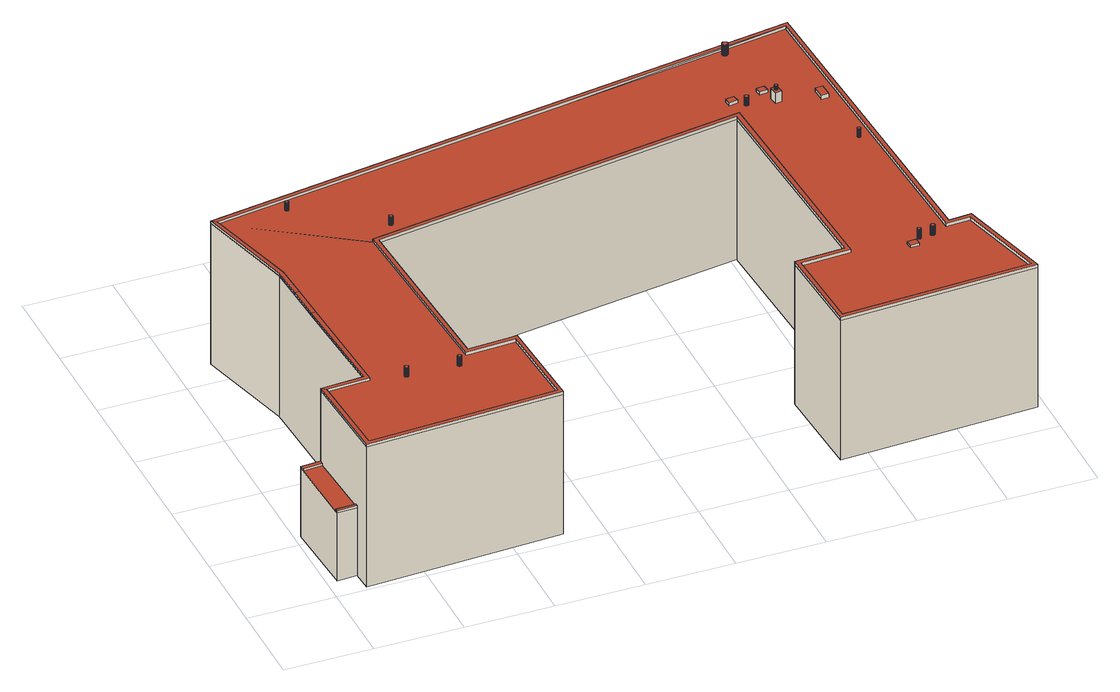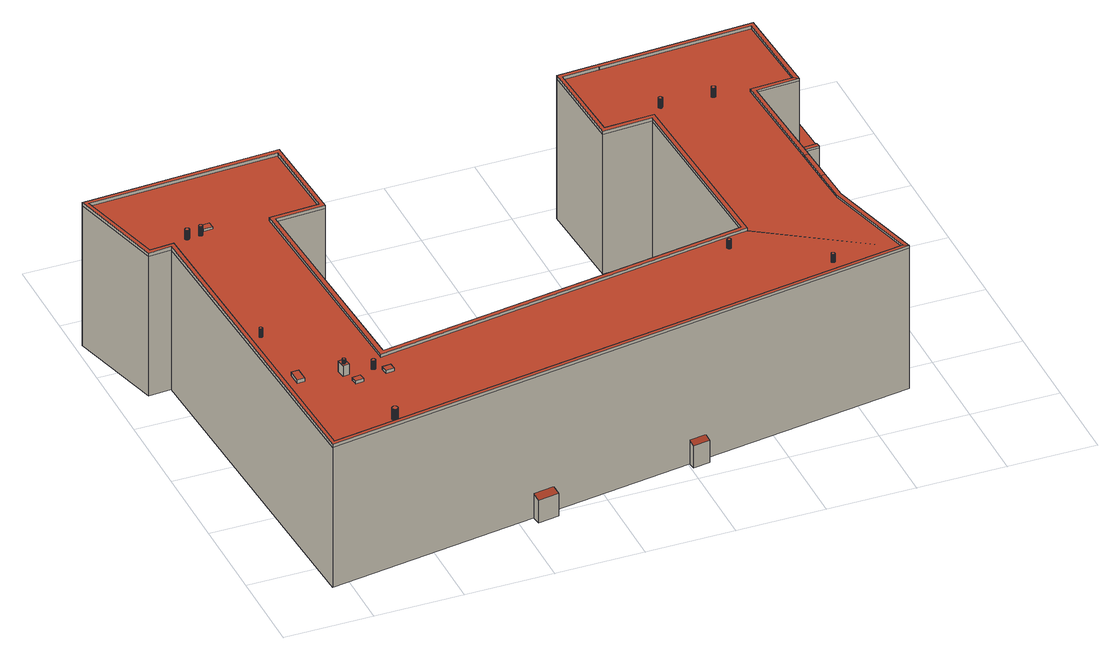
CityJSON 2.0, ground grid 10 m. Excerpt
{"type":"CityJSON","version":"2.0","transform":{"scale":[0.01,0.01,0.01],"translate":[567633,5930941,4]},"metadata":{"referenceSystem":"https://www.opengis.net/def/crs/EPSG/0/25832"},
"CityObjects":{
"building1":{"type":"Building","attributes":{"Grundfläche 2D":"1848.498419","Grundhöhe NN":"4.554"},"children":["building1-1","building1-2","building1-3","building1-4","building1-5","building1-6","building1-7","building1-8","building1-9","building1-10","building1-11","building1-12","building1-13","building1-14","building1-15","building1-16","building1-17","building1-18","building1-19","building1-20"],"geometry":[{"type":"MultiSurface","lod":"3","boundaries":[[[0,1,2,3,4,5,6,7,8,9,10,11,12,13,14,15,16,17,18,19,20,21,22,23,24,25,26,27,28,29,30,31,32]],[[33,34,35]],[[36,37,38,39,40,41,42,43,44,45,46,47,48,49,50,51,52,53,54,55,56,57,58,34,33,35,59,60,61,62,63,64,65,66,67,68]],[[69,70,71,72,73,74,75,76]],[[77,78,79,80]],[[81,82,83,84]],[[14,13,38,37]],[[37,36,14]],[[36,68,14]],[[15,14,68,67]],[[16,15,67,66]],[[17,16,66,65]],[[18,17,65,64]],[[19,18,64,63]],[[20,19,63,62]],[[21,20,62,61]],[[59,35,22,21,61,60]],[[22,35,34,58,57,56,24,23]],[[54,25,24,56,55]],[[52,26,25,54,53]],[[26,52,51,27]],[[51,50,28,27]],[[50,49,29,28]],[[47,46,45,30,29,49,48]],[[44,85,32,31]],[[85,86,0,32]],[[86,87,1,0]],[[87,88,2,1]],[[88,89,3,2]],[[89,90,4,3]],[[90,91,5,4]],[[91,92,6,5]],[[92,93,7,6]],[[8,7,93,94]],[[94,95,9,8]],[[95,96,10,9]],[[96,97,11,10]],[[97,39,12,11]],[[86,85,98,99]],[[87,86,99,100]],[[88,87,100,101]],[[89,88,101,102]],[[90,89,102,103]],[[91,90,103,104]],[[92,91,104,105]],[[93,92,105,106]],[[94,93,106,107]],[[95,94,107,108]],[[96,95,108,109]],[[97,96,109,110]],[[84,83,111,112,80,79,113,114,39,97,110,115]],[[40,39,114,116]],[[117,118,43,42,41,40,116,119]],[[44,43,118,120,69,121]],[[76,75,74,122,98,85,44,121,69]],[[123,73,72,71,70,124,125]],[[74,73,123,122]],[[70,69,120,124]],[[77,80,112,126]],[[78,77,126,127]],[[79,78,127,113]],[[81,84,115,128]],[[82,81,128,129]],[[83,82,129,111]],[[117,119,116,114,113,127,126,112,111,129,128,115,110,109,108,107,106,105,104,103,102,101,100,99,98,122,123,125,124,120,118]]],"semantics":{"surfaces":[{"type":"RoofSurface"},{"type":"WallSurface"},{"type":"GroundSurface"}],"values":[0,0,0,0,0,0,1,1,1,1,1,1,1,1,1,1,1,1,1,1,1,1,1,1,1,1,1,1,1,1,1,1,1,1,1,1,1,1,1,1,1,1,1,1,1,1,1,1,1,1,1,1,1,1,1,1,1,1,1,1,1,1,1,1,2]}}]},
"building1-1":{"type":"BuildingInstallation","parents":["building1"],"geometry":[{"type":"MultiSurface","lod":"3","boundaries":[[[130,131,132,133,134,135,136,137,138,139,140,141,142,143,144,145,146,147,148,149,150,151,152,153,154,155,156,157,158,159,160,161,162,163,164,165,166,167,168,169]],[[135,134,170,171]],[[131,130,172,173]],[[132,131,173,174]],[[133,132,174,175]],[[134,133,175,170]],[[136,135,171,176]],[[137,136,176,177]],[[138,137,177,178]],[[139,138,178,179]],[[140,139,179,180]],[[141,140,180,181]],[[142,141,181,182]],[[143,142,182,183]],[[144,143,183,184]],[[145,144,184,185]],[[146,145,185,186]],[[147,146,186,187]],[[148,147,187,188]],[[149,148,188,189]],[[150,149,189,190]],[[151,150,190,191]],[[152,151,191,192]],[[153,152,192,193]],[[154,153,193,194]],[[155,154,194,195]],[[156,155,195,196]],[[157,156,196,197]],[[158,157,197,198]],[[159,158,198,199]],[[160,159,199,200]],[[161,160,200,201]],[[162,161,201,202]],[[163,162,202,203]],[[164,163,203,204]],[[165,164,204,205]],[[166,165,205,206]],[[167,166,206,207]],[[168,167,207,208]],[[169,168,208,209]],[[130,169,209,172]]],"semantics":{"surfaces":[{"type":"RoofSurface"},{"type":"WallSurface"}],"values":[0,1,1,1,1,1,1,1,1,1,1,1,1,1,1,1,1,1,1,1,1,1,1,1,1,1,1,1,1,1,1,1,1,1,1,1,1,1,1,1,1]}}]},
"building1-2":{"type":"BuildingInstallation","parents":["building1"],"geometry":[{"type":"MultiSurface","lod":"3","boundaries":[[[210,211,212,213]],[[213,212,214,215]],[[210,213,215,216]],[[211,210,216,217]],[[212,211,217,214]]],"semantics":{"surfaces":[{"type":"RoofSurface"},{"type":"WallSurface"}],"values":[0,1,1,1,1]}}]},
"building1-3":{"type":"BuildingInstallation","parents":["building1"],"geometry":[{"type":"MultiSurface","lod":"3","boundaries":[[[218,219,220,221,222,223,224,225,226,227,228,229,230,231,232,233,234,235,236,237,238,239,240,241,242,243,244,245,246,247,248,249,250,251,252,253,254,255,256,257]],[[222,221,258,259]],[[218,257,260,261]],[[219,218,261,262]],[[220,219,262,263]],[[221,220,263,258]],[[223,222,259,264]],[[224,223,264,265]],[[225,224,265,266]],[[226,225,266,267]],[[227,226,267,268]],[[228,227,268,269]],[[229,228,269,270]],[[230,229,270,271]],[[231,230,271,272]],[[232,231,272,273]],[[233,232,273,274]],[[234,233,274,275]],[[235,234,275,276]],[[236,235,276,277]],[[237,236,277,278]],[[238,237,278,279]],[[239,238,279,280]],[[240,239,280,281]],[[241,240,281,282]],[[242,241,282,283]],[[243,242,283,284]],[[244,243,284,285]],[[245,244,285,286]],[[246,245,286,287]],[[247,246,287,288]],[[248,247,288,289]],[[249,248,289,290]],[[250,249,290,291]],[[251,250,291,292]],[[252,251,292,293]],[[253,252,293,294]],[[254,253,294,295]],[[255,254,295,296]],[[256,255,296,297]],[[257,256,297,260]]],"semantics":{"surfaces":[{"type":"RoofSurface"},{"type":"WallSurface"}],"values":[0,1,1,1,1,1,1,1,1,1,1,1,1,1,1,1,1,1,1,1,1,1,1,1,1,1,1,1,1,1,1,1,1,1,1,1,1,1,1,1,1]}}]},
"building1-4":{"type":"BuildingInstallation","parents":["building1"],"geometry":[{"type":"MultiSurface","lod":"3","boundaries":[[[298,299,300,301,302,303,304,305,306,307,308,309,310,311,312,313,314,315,316,317,318,319,320,321,322,323,324,325,326,327,328,329,330,331,332,333,334,335,336,337]],[[338,339,303,302]],[[339,340,304,303]],[[340,341,305,304]],[[342,343,300,299]],[[343,344,301,300]],[[302,301,344,338]],[[341,345,306,305]],[[345,346,307,306]],[[346,347,308,307]],[[347,348,309,308]],[[348,349,310,309]],[[349,350,311,310]],[[350,351,312,311]],[[351,352,313,312]],[[314,313,352,353]],[[353,354,315,314]],[[354,355,316,315]],[[355,356,317,316]],[[356,357,318,317]],[[357,358,319,318]],[[358,359,320,319]],[[359,360,321,320]],[[360,361,322,321]],[[361,362,323,322]],[[362,363,324,323]],[[363,364,325,324]],[[364,365,326,325]],[[365,366,327,326]],[[366,367,328,327]],[[367,368,329,328]],[[368,369,330,329]],[[369,370,331,330]],[[370,371,332,331]],[[371,372,333,332]],[[372,373,334,333]],[[373,374,335,334]],[[374,375,336,335]],[[375,376,337,336]],[[376,377,298,337]],[[377,342,299,298]]],"semantics":{"surfaces":[{"type":"RoofSurface"},{"type":"WallSurface"}],"values":[0,1,1,1,1,1,1,1,1,1,1,1,1,1,1,1,1,1,1,1,1,1,1,1,1,1,1,1,1,1,1,1,1,1,1,1,1,1,1,1,1]}}]},
"building1-5":{"type":"BuildingInstallation","parents":["building1"],"geometry":[{"type":"MultiSurface","lod":"3","boundaries":[[[378,379,380,381,382,383,384,385,386,387,388,389,390,391,392,393,394,395,396,397,398,399,400,401,402,403,404,405,406,407,408,409,410,411,412,413,414,415,416,417]],[[387,386,418,419]],[[388,387,419,420]],[[389,388,420,421]],[[390,389,421,422]],[[391,390,422,423]],[[392,391,423,424]],[[393,392,424,425]],[[384,383,426,427]],[[385,384,427,428]],[[386,385,428,418]],[[394,393,425,429]],[[395,394,429,430]],[[396,395,430,431]],[[397,396,431,432]],[[398,397,432,433]],[[399,398,433,434]],[[400,399,434,435]],[[401,400,435,436]],[[402,401,436,437]],[[403,402,437,438]],[[409,408,439,440]],[[410,409,440,441]],[[411,410,441,442]],[[412,411,442,443]],[[413,412,443,444]],[[404,403,438,445]],[[405,404,445,446]],[[406,405,446,447]],[[407,406,447,448]],[[408,407,448,439]],[[414,413,444,449]],[[415,414,449,450]],[[416,415,450,451]],[[417,416,451,452]],[[378,417,452,453]],[[379,378,453,454]],[[380,379,454,455]],[[381,380,455,456]],[[382,381,456,457]],[[383,382,457,426]]],"semantics":{"surfaces":[{"type":"RoofSurface"},{"type":"WallSurface"}],"values":[0,1,1,1,1,1,1,1,1,1,1,1,1,1,1,1,1,1,1,1,1,1,1,1,1,1,1,1,1,1,1,1,1,1,1,1,1,1,1,1,1]}}]},
"building1-6":{"type":"BuildingInstallation","parents":["building1"],"geometry":[{"type":"MultiSurface","lod":"3","boundaries":[[[458,459,460,461]],[[461,460,462,463]],[[458,461,463,464]],[[459,458,464,465]],[[460,459,465,462]]],"semantics":{"surfaces":[{"type":"RoofSurface"},{"type":"WallSurface"}],"values":[0,1,1,1,1]}}]},
"building1-7":{"type":"BuildingInstallation","parents":["building1"],"geometry":[{"type":"MultiSurface","lod":"3","boundaries":[[[466,467,468,469],[470,471,472,473,474,475,476,477,478,479,480,481,482,483,484,485,486,487,488,489,490,491,492,493,494,495,496,497,498,499,500,501,502,503,504,505,506,507,508,509,510,511,512,513,514]],[[469,468,515,516]],[[466,469,516,517]],[[467,466,517,518]],[[468,467,518,515]]],"semantics":{"surfaces":[{"type":"RoofSurface"},{"type":"WallSurface"}],"values":[0,1,1,1,1]}}]},
"building1-8":{"type":"BuildingInstallation","parents":["building1"],"geometry":[{"type":"MultiSurface","lod":"3","boundaries":[[[519,520,521,522,523,524,525,526,527,528,529,530,531,532,533,534,535,536,537,538,539,540,541,542,543,544,545,546,547,548,549,550,551,552,553,554,555,556,557,558]],[[527,526,559,560]],[[528,527,560,561]],[[529,528,561,562]],[[530,529,562,563]],[[531,530,563,564]],[[532,531,564,565]],[[533,532,565,566]],[[534,533,566,567]],[[535,534,567,568]],[[536,535,568,569]],[[537,536,569,570]],[[538,537,570,571]],[[539,538,571,572]],[[540,539,572,573]],[[541,540,573,574]],[[542,541,574,575]],[[543,542,575,576]],[[544,543,576,577]],[[545,544,577,578]],[[546,545,578,579]],[[547,546,579,580]],[[548,547,580,581]],[[549,548,581,582]],[[550,549,582,583]],[[551,550,583,584]],[[552,551,584,585]],[[553,552,585,586]],[[554,553,586,587]],[[555,554,587,588]],[[556,555,588,589]],[[557,556,589,590]],[[558,557,590,591]],[[519,558,591,592]],[[520,519,592,593]],[[521,520,593,594]],[[522,521,594,595]],[[523,522,595,596]],[[524,523,596,597]],[[525,524,597,598]],[[526,525,598,559]]],"semantics":{"surfaces":[{"type":"RoofSurface"},{"type":"WallSurface"}],"values":[0,1,1,1,1,1,1,1,1,1,1,1,1,1,1,1,1,1,1,1,1,1,1,1,1,1,1,1,1,1,1,1,1,1,1,1,1,1,1,1,1]}}]},
"building1-9":{"type":"BuildingInstallation","parents":["building1"],"geometry":[{"type":"MultiSurface","lod":"3","boundaries":[[[599,600,601,602]],[[602,601,603,604]],[[599,602,604,605]],[[600,599,605,606]],[[601,600,606,603]]],"semantics":{"surfaces":[{"type":"RoofSurface"},{"type":"WallSurface"}],"values":[0,1,1,1,1]}}]},
"building1-10":{"type":"BuildingInstallation","parents":["building1"],"geometry":[{"type":"MultiSurface","lod":"3","boundaries":[[[607,608,609,610]],[[610,609,611,612]],[[607,610,612,613]],[[608,607,613,614]],[[609,608,614,611]]],"semantics":{"surfaces":[{"type":"RoofSurface"},{"type":"WallSurface"}],"values":[0,1,1,1,1]}}]},
"building1-11":{"type":"BuildingInstallation","parents":["building1"],"geometry":[{"type":"MultiSurface","lod":"3","boundaries":[[[615,616,617,618]],[[41,42,615,618]],[[617,616,619,620]]],"semantics":{"surfaces":[{"type":"RoofSurface"},{"type":"WallSurface"}],"values":[0,1,1]}}]},
"building1-12":{"type":"BuildingInstallation","parents":["building1"],"geometry":[{"type":"MultiSurface","lod":"3","boundaries":[[[621,622,623,624,625,626,627,628,629,630,631,632,633,634,635,636,637,638,639,640,641,642,643,644,645,646,647,648,649,650,651,652,653,654,655,656,657,658,659,660]],[[627,626,661,662]],[[623,622,663,664]],[[624,623,664,665]],[[625,624,665,666]],[[626,625,666,661]],[[628,627,662,667]],[[629,628,667,668]],[[630,629,668,669]],[[631,630,669,670]],[[632,631,670,671]],[[633,632,671,672]],[[634,633,672,673]],[[635,634,673,674]],[[636,635,674,675]],[[637,636,675,676]],[[638,637,676,677]],[[639,638,677,678]],[[640,639,678,679]],[[641,640,679,680]],[[642,641,680,681]],[[643,642,681,682]],[[644,643,682,683]],[[645,644,683,684]],[[646,645,684,685]],[[647,646,685,686]],[[648,647,686,687]],[[649,648,687,688]],[[650,649,688,689]],[[651,650,689,690]],[[652,651,690,691]],[[653,652,691,692]],[[654,653,692,693]],[[655,654,693,694]],[[656,655,694,695]],[[657,656,695,696]],[[658,657,696,697]],[[659,658,697,698]],[[660,659,698,699]],[[621,660,699,700]],[[622,621,700,663]]],"semantics":{"surfaces":[{"type":"RoofSurface"},{"type":"WallSurface"}],"values":[0,1,1,1,1,1,1,1,1,1,1,1,1,1,1,1,1,1,1,1,1,1,1,1,1,1,1,1,1,1,1,1,1,1,1,1,1,1,1,1,1]}}]},
"building1-13":{"type":"BuildingInstallation","parents":["building1"],"geometry":[{"type":"MultiSurface","lod":"3","boundaries":[[[616,615,701,31,30,702]],[[42,43,701,615]],[[43,44,31,701]],[[703,704,702,30,45]],[[619,616,702,704,705]]],"semantics":{"surfaces":[{"type":"RoofSurface"},{"type":"WallSurface"}],"values":[0,1,1,1,1]}}]},
"building1-14":{"type":"BuildingInstallation","parents":["building1"],"geometry":[{"type":"MultiSurface","lod":"3","boundaries":[[[706,707,708,709,710,711,712,713,714,715,716,717,718,719,720,721,722,723,724,725,726,727,728,729,730,731,732,733,734,735,736,737,738,739,740,741,742,743,744,745]],[[711,710,746,747]],[[712,711,747,748]],[[709,708,749,750]],[[710,709,750,746]],[[713,712,748,751]],[[714,713,751,752]],[[715,714,752,753]],[[716,715,753,754]],[[717,716,754,755]],[[718,717,755,756]],[[719,718,756,757]],[[720,719,757,758]],[[721,720,758,759]],[[722,721,759,760]],[[723,722,760,761]],[[724,723,761,762]],[[725,724,762,763]],[[726,725,763,764]],[[727,726,764,765]],[[728,727,765,766]],[[729,728,766,767]],[[730,729,767,768]],[[731,730,768,769]],[[732,731,769,770]],[[733,732,770,771]],[[734,733,771,772]],[[735,734,772,773]],[[736,735,773,774]],[[737,736,774,775]],[[738,737,775,776]],[[739,738,776,777]],[[740,739,777,778]],[[741,740,778,779]],[[742,741,779,780]],[[743,742,780,781]],[[744,743,781,782]],[[745,744,782,783]],[[706,745,783,784]],[[707,706,784,785]],[[708,707,785,749]]],"semantics":{"surfaces":[{"type":"RoofSurface"},{"type":"WallSurface"}],"values":[0,1,1,1,1,1,1,1,1,1,1,1,1,1,1,1,1,1,1,1,1,1,1,1,1,1,1,1,1,1,1,1,1,1,1,1,1,1,1,1,1]}}]},
"building1-15":{"type":"BuildingInstallation","parents":["building1"],"geometry":[{"type":"MultiSurface","lod":"3","boundaries":[[[786,787,788,789]],[[789,788,73,74]],[[786,789,74,75]],[[787,786,75,72]],[[788,787,72,73]]],"semantics":{"surfaces":[{"type":"RoofSurface"},{"type":"WallSurface"}],"values":[0,1,1,1,1]}}]},
"building1-16":{"type":"BuildingInstallation","parents":["building1"],"geometry":[{"type":"MultiSurface","lod":"3","boundaries":[[[790,121,791,792]],[[792,791,70,71]],[[790,792,71,76]],[[121,790,76,69]],[[791,121,69,70]]],"semantics":{"surfaces":[{"type":"RoofSurface"},{"type":"WallSurface"}],"values":[0,1,1,1,1]}}]},
"building1-17":{"type":"BuildingInstallation","parents":["building1"],"geometry":[{"type":"MultiSurface","lod":"3","boundaries":[[[793,794,795,796,797,798,799,800,801,802,803,804,805,806,807,808,809,810,811,812,813,814,815,816,817,818,819,820,821,822,823,824,825,826,827,828,829,830,831,832]],[[796,795,480,479]],[[832,831,486,485]],[[793,832,485,484]],[[793,484,483]],[[793,483,794]],[[483,482,794]],[[794,482,481]],[[794,481,795]],[[481,480,795]],[[797,796,479,478]],[[798,797,478,477]],[[799,798,477,476]],[[800,799,476,475]],[[801,800,475,474]],[[802,801,474,473]],[[803,802,473,472]],[[803,472,471]],[[803,471,804]],[[471,470,804]],[[805,804,470,514]],[[806,805,514,513]],[[807,806,513,512]],[[808,807,512,511]],[[809,808,511,510]],[[810,809,510,509]],[[811,810,509,508]],[[812,811,508,507]],[[813,812,507,506]],[[814,813,506,505]],[[815,814,505,504]],[[815,504,503,816]],[[817,816,503,502]],[[818,817,502,501]],[[819,818,501,500]],[[820,819,500,499]],[[821,820,499,498]],[[822,821,498,497]],[[823,822,497,496]],[[823,496,495]],[[823,495,824]],[[495,494,824]],[[824,494,493]],[[824,493,825]],[[493,492,825]],[[826,825,492,491]],[[827,826,491,490]],[[828,827,490,489]],[[829,828,489,488]],[[830,829,488,487]],[[831,830,487,486]]],"semantics":{"surfaces":[{"type":"RoofSurface"},{"type":"WallSurface"}],"values":[0,1,1,1,1,1,1,1,1,1,1,1,1,1,1,1,1,1,1,1,1,1,1,1,1,1,1,1,1,1,1,1,1,1,1,1,1,1,1,1,1,1,1,1,1,1,1,1,1,1,1]}}]},
"building1-18":{"type":"BuildingInstallation","parents":["building1"],"geometry":[{"type":"MultiSurface","lod":"3","boundaries":[[[833,834,835,836,837,838,839,840,841,842,843,844,845,846,847,848,849,850,851,852,853,854,855,856,857,858,859,860,861,862,863,864,865,866,867,868,869,870,871,872]],[[839,838,873,874]],[[840,839,874,875]],[[841,840,875,876]],[[837,836,877,878]],[[838,837,878,873]],[[842,841,876,879]],[[843,842,879,880]],[[844,843,880,881]],[[845,844,881,882]],[[846,845,882,883]],[[847,846,883,884]],[[848,847,884,885]],[[849,848,885,886]],[[850,849,886,887]],[[851,850,887,888]],[[852,851,888,889]],[[853,852,889,890]],[[854,853,890,891]],[[855,854,891,892]],[[856,855,892,893]],[[857,856,893,894]],[[858,857,894,895]],[[859,858,895,896]],[[860,859,896,897]],[[861,860,897,898]],[[862,861,898,899]],[[863,862,899,900]],[[864,863,900,901]],[[865,864,901,902]],[[866,865,902,903]],[[867,866,903,904]],[[868,867,904,905]],[[869,868,905,906]],[[870,869,906,907]],[[871,870,907,908]],[[872,871,908,909]],[[833,872,909,910]],[[834,833,910,911]],[[835,834,911,912]],[[836,835,912,877]]],"semantics":{"surfaces":[{"type":"RoofSurface"},{"type":"WallSurface"}],"values":[0,1,1,1,1,1,1,1,1,1,1,1,1,1,1,1,1,1,1,1,1,1,1,1,1,1,1,1,1,1,1,1,1,1,1,1,1,1,1,1,1]}}]},
"building1-19":{"type":"BuildingInstallation","parents":["building1"],"geometry":[{"type":"MultiSurface","lod":"3","boundaries":[[[913,13,12,914,618,617,915]],[[39,40,914,12]],[[40,41,618,914]],[[915,617,620,916]],[[13,913,915,916,33,38]]],"semantics":{"surfaces":[{"type":"RoofSurface"},{"type":"WallSurface"}],"values":[0,1,1,1,1]}}]},
"building1-20":{"type":"BuildingInstallation","parents":["building1"],"geometry":[{"type":"MultiSurface","lod":"3","boundaries":[[[917,918,919,920,921,922,923,924,925,926,927,928,929,930,931,932,933,934,935,936,937,938,939,940,941,942,943,944,945,946,947,948,949,950,951,952,953,954,955,956]],[[923,922,957,958]],[[924,923,958,959]],[[920,919,960,961]],[[921,920,961,962]],[[922,921,962,957]],[[925,924,959,963]],[[926,925,963,964]],[[927,926,964,965]],[[928,927,965,966]],[[929,928,966,967]],[[930,929,967,968]],[[931,930,968,969]],[[932,931,969,970]],[[933,932,970,971]],[[934,933,971,972]],[[935,934,972,973]],[[936,935,973,974]],[[937,936,974,975]],[[938,937,975,976]],[[939,938,976,977]],[[940,939,977,978]],[[941,940,978,979]],[[942,941,979,980]],[[943,942,980,981]],[[944,943,981,982]],[[945,944,982,983]],[[946,945,983,984]],[[947,946,984,985]],[[948,947,985,986]],[[949,948,986,987]],[[950,949,987,988]],[[951,950,988,989]],[[952,951,989,990]],[[953,952,990,991]],[[954,953,991,992]],[[955,954,992,993]],[[956,955,993,994]],[[917,956,994,995]],[[918,917,995,996]],[[919,918,996,960]]],"semantics":{"surfaces":[{"type":"RoofSurface"},{"type":"WallSurface"}],"values":[0,1,1,1,1,1,1,1,1,1,1,1,1,1,1,1,1,1,1,1,1,1,1,1,1,1,1,1,1,1,1,1,1,1,1,1,1,1,1,1,1]}}]}
},
"vertices":[
[2571,153,1835],[2516,1253,1835],[1953,1224,1835],[1852,3365,1835],[6074,4002,1835],[6200,1418,1835],[5637,1391,1835],[5693,288,1835],[7916,400,1835],[7631,1492,1835],[7374,1472,1835],[7190,5358,1835],[390,4327,1835],[449,4289,1835],[7147,5306,1835],[7325,1425,1835],[7597,1443,1835],[7858,440,1835],[5732,340,1835],[5685,1347,1835],[6249,1372,1835],[6122,4059,1835],[1803,3401,1835],[1803,3396,1835],[1912,1172,1835],[2474,1197,1835],[2525,197,1835],[2113,176,1835],[2112,176,1835],[398,93,1835],[347,1105,1835],[297,1147,1835],[354,45,1835],[449,4288,1805],[1803,3396,1798],[1803,3401,1798],[4643,4925,1800],[4477,4900,1800],[449,4289,1805],[390,4327,1805],[686,3195,1805],[701,2823,1805],[721,2421,1805],[785,1171,1805],[297,1147,1805],[347,1105,1805],[385,356,1802],[388,296,1802],[390,266,1802],[398,93,1801],[2112,176,1798],[2113,176,1798],[2525,197,1797],[2523,236,1797],[2474,1197,1797],[1981,1175,1797],[1912,1172,1798],[1911,1199,1798],[1910,1222,1798],[1953,3424,1798],[6012,4042,1798],[6122,4059,1797],[6249,1372,1797],[5685,1347,1797],[5732,340,1797],[7858,440,1797],[7597,1443,1797],[7325,1425,1797],[7147,5306,1797],[297,1147,901],[75,1135,901],[78,1085,901],[115,295,901],[117,258,901],[343,268,901],[341,304,901],[299,1100,901],[2966,4799,331],[2779,4771,331],[2791,4691,357],[2978,4719,357],[4804,5100,335],[4569,5064,335],[4585,4963,361],[4820,4999,361],[354,45,1801],[2571,153,1797],[2516,1253,1797],[1953,1224,1797],[1852,3365,1797],[6074,4002,1797],[6200,1418,1797],[5637,1391,1797],[5693,288,1797],[7916,400,1797],[7631,1492,1797],[7374,1472,1797],[7190,5358,1797],[354,45,55],[2571,153,55],[2516,1253,55],[1953,1224,55],[1852,3365,55],[6074,4002,55],[6200,1418,55],[5637,1391,55],[5693,288,55],[7916,400,55],[7631,1492,55],[7374,1472,55],[7190,5358,55],[4585,4963,55],[2978,4719,55],[2791,4691,55],[390,4327,55],[4820,4999,55],[686,3195,55],[721,2421,55],[785,1171,55],[701,2823,55],[297,1147,55],[297,1147,927],[343,268,55],[117,258,55],[75,1135,55],[115,295,55],[2966,4799,55],[2779,4771,55],[4804,5100,55],[4569,5064,55],
[1223,1083,1917],[1220,1084,1917],[1216,1085,1917],[1212,1086,1917],[1208,1085,1917],[1205,1084,1917],[1201,1083,1917],[1198,1081,1917],[1195,1078,1917],[1193,1075,1917],[1191,1072,1917],[1189,1068,1917],[1188,1064,1917],[1188,1061,1917],[1189,1057,1917],[1189,1053,1917],[1191,1050,1917],[1193,1046,1917],[1195,1043,1917],[1198,1041,1917],[1202,1039,1917],[1205,1038,1917],[1209,1037,1917],[1213,1037,1917],[1217,1037,1917],[1220,1038,1917],[1224,1039,1917],[1227,1042,1917],[1230,1044,1917],[1233,1047,1917],[1234,1050,1917],[1236,1054,1917],[1237,1058,1917],[1237,1061,1917],[1237,1065,1917],[1236,1069,1917],[1234,1072,1917],[1232,1076,1917],[1230,1079,1917],[1227,1081,1917],[1208,1085,1802],[1205,1084,1802],[1223,1083,1801],[1220,1084,1801],[1216,1085,1801],[1212,1086,1802],[1201,1083,1802],[1198,1081,1802],[1195,1078,1802],[1193,1075,1802],[1191,1072,1802],[1189,1068,1802],[1188,1064,1802],[1188,1061,1802],[1189,1057,1801],[1189,1053,1801],[1191,1050,1801],[1193,1046,1801],[1195,1043,1801],[1198,1041,1801],[1202,1039,1801],[1205,1038,1801],[1209,1037,1801],[1213,1037,1801],[1217,1037,1801],[1220,1038,1801],[1224,1039,1801],[1227,1042,1801],[1230,1044,1801],[1233,1047,1801],[1234,1050,1801],[1236,1054,1801],[1237,1058,1801],[1237,1061,1801],[1237,1065,1801],[1236,1069,1801],[1234,1072,1801],[1232,1076,1801],[1230,1079,1801],[1227,1081,1801],
[7088,4165,1842],[7005,4162,1842],[7010,4009,1842],[7093,4012,1842],[7010,4009,1797],[7093,4012,1797],[7088,4165,1797],[7005,4162,1797],
[7119,3267,1902],[7116,3267,1902],[7113,3267,1902],[7110,3267,1902],[7108,3266,1902],[7105,3265,1902],[7103,3263,1902],[7101,3262,1902],[7099,3259,1902],[7098,3257,1902],[7097,3254,1902],[7096,3252,1902],[7096,3249,1902],[7097,3246,1902],[7097,3243,1902],[7099,3241,1902],[7100,3239,1902],[7102,3237,1902],[7104,3235,1902],[7107,3234,1902],[7109,3233,1902],[7112,3232,1902],[7115,3232,1902],[7118,3232,1902],[7120,3233,1902],[7123,3234,1902],[7125,3236,1902],[7127,3238,1902],[7129,3240,1902],[7130,3242,1902],[7131,3245,1902],[7131,3248,1902],[7131,3250,1902],[7131,3253,1902],[7130,3256,1902],[7129,3258,1902],[7128,3261,1902],[7126,3263,1902],[7124,3264,1902],[7121,3266,1902],[7110,3267,1797],[7108,3266,1797],[7121,3266,1797],[7119,3267,1797],[7116,3267,1797],[7113,3267,1797],[7105,3265,1797],[7103,3263,1797],[7101,3262,1797],[7099,3259,1797],[7098,3257,1797],[7097,3254,1797],[7096,3252,1797],[7096,3249,1797],[7097,3246,1797],[7097,3243,1797],[7099,3241,1797],[7100,3239,1797],[7102,3237,1797],[7104,3235,1797],[7107,3234,1797],[7109,3233,1797],[7112,3232,1797],[7115,3232,1797],[7118,3232,1797],[7120,3233,1797],[7123,3234,1797],[7125,3236,1797],[7127,3238,1797],[7129,3240,1797],[7130,3242,1797],[7131,3245,1797],[7131,3248,1797],[7131,3250,1797],[7131,3253,1797],[7130,3256,1797],[7129,3258,1797],[7128,3261,1797],[7126,3263,1797],[7124,3264,1797],
[6280,4231,1902],[6277,4233,1902],[6273,4234,1902],[6270,4235,1902],[6266,4235,1902],[6263,4235,1902],[6259,4234,1902],[6256,4233,1902],[6253,4231,1902],[6250,4228,1902],[6247,4225,1902],[6246,4222,1902],[6244,4219,1902],[6243,4215,1902],[6243,4212,1902],[6244,4208,1902],[6244,4204,1902],[6246,4201,1902],[6248,4198,1902],[6250,4195,1902],[6253,4193,1902],[6256,4191,1902],[6260,4190,1902],[6263,4189,1902],[6267,4189,1902],[6270,4189,1902],[6274,4190,1902],[6277,4191,1902],[6281,4193,1902],[6283,4196,1902],[6286,4199,1902],[6287,4202,1902],[6289,4205,1902],[6290,4209,1902],[6290,4212,1902],[6290,4216,1902],[6289,4220,1902],[6287,4223,1902],[6285,4226,1902],[6283,4229,1902],[6266,4235,1797],[6263,4235,1797],[6259,4234,1797],[6256,4233,1797],[6277,4233,1797],[6273,4234,1797],[6270,4235,1797],[6253,4231,1797],[6250,4228,1797],[6247,4225,1797],[6246,4222,1797],[6244,4219,1797],[6243,4215,1797],[6243,4212,1797],[6244,4208,1797],[6244,4204,1797],[6246,4201,1797],[6248,4198,1797],[6250,4195,1797],[6253,4193,1797],[6256,4191,1797],[6260,4190,1797],[6263,4189,1797],[6267,4189,1797],[6270,4189,1797],[6274,4190,1797],[6277,4191,1797],[6281,4193,1797],[6283,4196,1797],[6286,4199,1797],[6287,4202,1797],[6289,4205,1797],[6290,4209,1797],[6290,4212,1797],[6290,4216,1797],[6289,4220,1797],[6287,4223,1797],[6285,4226,1797],[6283,4229,1797],[6280,4231,1797],
[1806,1040,1917],[1805,1043,1917],[1803,1046,1917],[1800,1048,1917],[1798,1050,1917],[1795,1052,1917],[1791,1053,1917],[1788,1053,1917],[1785,1053,1917],[1781,1053,1917],[1778,1052,1917],[1775,1050,1917],[1772,1048,1917],[1770,1046,1917],[1768,1043,1917],[1766,1040,1917],[1765,1037,1917],[1765,1034,1917],[1765,1030,1917],[1765,1027,1917],[1766,1024,1917],[1768,1021,1917],[1769,1018,1917],[1772,1016,1917],[1774,1013,1917],[1778,1012,1917],[1781,1011,1917],[1784,1010,1917],[1788,1010,1917],[1791,1011,1917],[1794,1012,1917],[1797,1013,1917],[1800,1015,1917],[1802,1017,1917],[1804,1020,1917],[1806,1023,1917],[1807,1026,1917],[1808,1030,1917],[1808,1033,1917],[1807,1037,1917],[1785,1053,1798],[1781,1053,1798],[1778,1052,1798],[1775,1050,1798],[1772,1048,1798],[1770,1046,1798],[1768,1043,1798],[1766,1040,1798],[1795,1052,1798],[1791,1053,1798],[1788,1053,1798],[1765,1037,1798],[1765,1034,1798],[1765,1030,1798],[1765,1027,1798],[1766,1024,1798],[1768,1021,1798],[1769,1018,1798],[1772,1016,1798],[1774,1013,1798],[1778,1012,1798],[1794,1012,1798],[1797,1013,1798],[1800,1015,1798],[1802,1017,1798],[1804,1020,1798],[1806,1023,1798],[1781,1011,1798],[1784,1010,1798],[1788,1010,1798],[1791,1011,1798],[1807,1026,1798],[1808,1030,1798],[1808,1033,1798],[1807,1037,1798],[1806,1040,1798],[1805,1043,1798],[1803,1046,1798],[1800,1048,1798],[1798,1050,1798],
[6941,1299,1827],[6843,1294,1827],[6847,1217,1827],[6945,1223,1827],[6847,1217,1797],[6945,1223,1797],[6941,1299,1797],[6843,1294,1797],
[6608,4227,1929],[6536,4218,1929],[6549,4119,1929],[6621,4128,1929],[6562,4178,1929],[6562,4179,1929],[6562,4180,1929],[6562,4183,1929],[6562,4186,1929],[6564,4188,1929],[6565,4191,1929],[6567,4193,1929],[6569,4195,1929],[6571,4196,1929],[6574,4197,1929],[6575,4197,1929],[6577,4198,1929],[6578,4198,1929],[6580,4198,1929],[6582,4198,1929],[6585,4197,1929],[6588,4196,1929],[6590,4195,1929],[6592,4193,1929],[6594,4191,1929],[6595,4188,1929],[6596,4186,1929],[6596,4185,1929],[6597,4183,1929],[6597,4182,1929],[6597,4180,1929],[6597,4177,1929],[6596,4175,1929],[6595,4172,1929],[6594,4170,1929],[6592,4168,1929],[6590,4166,1929],[6587,4164,1929],[6585,4163,1929],[6582,4163,1929],[6579,4163,1929],[6576,4163,1929],[6574,4163,1929],[6571,4165,1929],[6569,4166,1929],[6567,4168,1929],[6565,4170,1929],[6564,4172,1929],[6562,4175,1929],[6549,4119,1797],[6621,4128,1797],[6608,4227,1797],[6536,4218,1797],
[7007,1360,1914],[7005,1362,1914],[7002,1363,1914],[6999,1364,1914],[6996,1365,1914],[6993,1365,1914],[6989,1365,1914],[6986,1364,1914],[6983,1363,1914],[6981,1361,1914],[6978,1359,1914],[6976,1357,1914],[6975,1354,1914],[6973,1351,1914],[6973,1348,1914],[6972,1344,1914],[6973,1341,1914],[6974,1338,1914],[6975,1335,1914],[6977,1332,1914],[6979,1330,1914],[6981,1328,1914],[6984,1326,1914],[6987,1325,1914],[6990,1325,1914],[6994,1324,1914],[6997,1325,1914],[7000,1325,1914],[7003,1327,1914],[7006,1329,1914],[7008,1331,1914],[7010,1333,1914],[7012,1336,1914],[7013,1339,1914],[7014,1342,1914],[7014,1345,1914],[7013,1349,1914],[7012,1352,1914],[7011,1354,1914],[7009,1357,1914],[6986,1364,1797],[6983,1363,1797],[6981,1361,1797],[6978,1359,1797],[6976,1357,1797],[6975,1354,1797],[6973,1351,1797],[6973,1348,1797],[6972,1344,1797],[6973,1341,1797],[6974,1338,1797],[6975,1335,1797],[6977,1332,1797],[6979,1330,1797],[6981,1328,1797],[6984,1326,1797],[6987,1325,1797],[6990,1325,1797],[6994,1324,1797],[6997,1325,1797],[7000,1325,1797],[7003,1327,1797],[7006,1329,1797],[7008,1331,1797],[7010,1333,1797],[7012,1336,1797],[7013,1339,1797],[7014,1342,1797],[7014,1345,1797],[7013,1349,1797],[7012,1352,1797],[7011,1354,1797],[7009,1357,1797],[7007,1360,1797],[7005,1362,1797],[7002,1363,1797],[6999,1364,1797],[6996,1365,1797],[6993,1365,1797],[6989,1365,1797],
[6181,4346,1835],[6087,4335,1835],[6096,4258,1835],[6190,4269,1835],[6096,4258,1798],[6190,4269,1798],[6181,4346,1798],[6087,4335,1798],
[6538,4400,1835],[6447,4390,1835],[6455,4318,1835],[6546,4329,1835],[6455,4318,1797],[6546,4329,1797],[6538,4400,1797],[6447,4390,1797],
[721,2421,1835],[770,2421,1835],[753,2824,1835],[701,2823,1835],[770,2421,1805],[753,2824,1805],
[7160,1371,1914],[7157,1373,1914],[7154,1374,1914],[7150,1375,1914],[7146,1375,1914],[7143,1375,1914],[7139,1374,1914],[7135,1372,1914],[7132,1371,1914],[7130,1368,1914],[7127,1365,1914],[7125,1362,1914],[7124,1358,1914],[7123,1355,1914],[7123,1351,1914],[7123,1347,1914],[7124,1344,1914],[7126,1340,1914],[7128,1337,1914],[7130,1334,1914],[7133,1332,1914],[7136,1330,1914],[7140,1329,1914],[7144,1328,1914],[7147,1328,1914],[7151,1328,1914],[7155,1329,1914],[7158,1331,1914],[7161,1333,1914],[7164,1335,1914],[7166,1338,1914],[7168,1341,1914],[7169,1345,1914],[7170,1348,1914],[7170,1352,1914],[7170,1356,1914],[7169,1359,1914],[7168,1363,1914],[7166,1366,1914],[7163,1369,1914],[7143,1375,1797],[7139,1374,1797],[7157,1373,1797],[7154,1374,1797],[7150,1375,1797],[7146,1375,1797],[7135,1372,1797],[7132,1371,1797],[7130,1368,1797],[7127,1365,1797],[7125,1362,1797],[7124,1358,1797],[7123,1355,1797],[7123,1351,1797],[7123,1347,1797],[7124,1344,1797],[7126,1340,1797],[7128,1337,1797],[7130,1334,1797],[7133,1332,1797],[7136,1330,1797],[7140,1329,1797],[7144,1328,1797],[7147,1328,1797],[7151,1328,1797],[7155,1329,1797],[7158,1331,1797],[7161,1333,1797],[7164,1335,1797],[7166,1338,1797],[7168,1341,1797],[7169,1345,1797],[7170,1348,1797],[7170,1352,1797],[7170,1356,1797],[7169,1359,1797],[7168,1363,1797],[7166,1366,1797],[7163,1369,1797],[7160,1371,1797],
[785,1171,1835],[834,1126,1835],[760,1123,1805],[834,1126,1804],[832,1173,1805],
[1216,4270,1906],[1213,4272,1906],[1210,4273,1906],[1207,4274,1906],[1204,4274,1906],[1201,4274,1906],[1197,4273,1906],[1194,4272,1906],[1191,4270,1906],[1189,4268,1906],[1187,4266,1906],[1185,4263,1906],[1184,4260,1906],[1183,4257,1906],[1183,4253,1906],[1183,4250,1906],[1184,4247,1906],[1185,4244,1906],[1187,4241,1906],[1189,4238,1906],[1191,4236,1906],[1194,4234,1906],[1197,4233,1906],[1200,4232,1906],[1204,4232,1906],[1207,4232,1906],[1210,4233,1906],[1213,4234,1906],[1216,4236,1906],[1219,4238,1906],[1221,4241,1906],[1223,4244,1906],[1224,4247,1906],[1225,4250,1906],[1225,4253,1906],[1225,4257,1906],[1224,4260,1906],[1223,4263,1906],[1221,4266,1906],[1219,4268,1906],[1204,4274,1803],[1201,4274,1803],[1197,4273,1803],[1210,4273,1803],[1207,4274,1803],[1194,4272,1803],[1191,4270,1803],[1189,4268,1803],[1187,4266,1803],[1185,4263,1803],[1184,4260,1803],[1183,4257,1803],[1183,4253,1803],[1183,4250,1803],[1184,4247,1803],[1185,4244,1803],[1187,4241,1803],[1189,4238,1803],[1191,4236,1803],[1194,4234,1803],[1197,4233,1803],[1200,4232,1803],[1204,4232,1803],[1207,4232,1803],[1210,4233,1803],[1213,4234,1803],[1216,4236,1803],[1219,4238,1803],[1221,4241,1803],[1223,4244,1803],[1224,4247,1803],[1225,4250,1803],[1225,4253,1803],[1225,4257,1803],[1224,4260,1803],[1223,4263,1803],[1221,4266,1803],[1219,4268,1803],[1216,4270,1803],[1213,4272,1803],
[341,304,927],[115,295,927],[117,258,927],[343,268,927],
[299,1100,927],[75,1135,927],[78,1085,927],
[6580,4198,1977],[6577,4198,1977],[6574,4197,1977],[6571,4196,1977],[6569,4195,1977],[6567,4193,1977],[6565,4191,1977],[6564,4188,1977],[6562,4186,1977],[6562,4183,1977],[6562,4180,1977],[6562,4178,1977],[6562,4175,1977],[6564,4172,1977],[6565,4170,1977],[6567,4168,1977],[6569,4166,1977],[6571,4165,1977],[6574,4163,1977],[6576,4163,1977],[6579,4163,1977],[6582,4163,1977],[6585,4163,1977],[6587,4164,1977],[6590,4166,1977],[6592,4168,1977],[6594,4170,1977],[6595,4172,1977],[6596,4175,1977],[6597,4177,1977],[6597,4180,1977],[6597,4183,1977],[6596,4186,1977],[6595,4188,1977],[6594,4191,1977],[6592,4193,1977],[6590,4195,1977],[6588,4196,1977],[6585,4197,1977],[6582,4198,1977],
[2106,3631,1906],[2104,3633,1906],[2101,3635,1906],[2098,3636,1906],[2094,3637,1906],[2091,3638,1906],[2087,3637,1906],[2084,3637,1906],[2081,3636,1906],[2078,3634,1906],[2075,3632,1906],[2073,3629,1906],[2071,3626,1906],[2070,3623,1906],[2069,3620,1906],[2069,3616,1906],[2069,3613,1906],[2069,3609,1906],[2071,3606,1906],[2072,3603,1906],[2075,3601,1906],[2077,3598,1906],[2080,3596,1906],[2083,3595,1906],[2087,3594,1906],[2090,3594,1906],[2093,3594,1906],[2097,3595,1906],[2100,3596,1906],[2103,3598,1906],[2106,3600,1906],[2108,3603,1906],[2110,3605,1906],[2111,3609,1906],[2112,3612,1906],[2112,3615,1906],[2112,3619,1906],[2111,3622,1906],[2110,3625,1906],[2108,3628,1906],[2091,3638,1798],[2087,3637,1798],[2084,3637,1798],[2081,3636,1798],[2098,3636,1798],[2094,3637,1798],[2078,3634,1798],[2075,3632,1798],[2073,3629,1798],[2071,3626,1798],[2070,3623,1798],[2069,3620,1798],[2069,3616,1798],[2069,3613,1798],[2069,3609,1798],[2071,3606,1798],[2072,3603,1798],[2075,3601,1798],[2077,3598,1798],[2080,3596,1798],[2083,3595,1798],[2087,3594,1798],[2090,3594,1798],[2093,3594,1798],[2097,3595,1798],[2100,3596,1798],[2103,3598,1798],[2106,3600,1798],[2108,3603,1798],[2110,3605,1798],[2111,3609,1798],[2112,3612,1798],[2112,3615,1798],[2112,3619,1798],[2111,3622,1798],[2110,3625,1798],[2108,3628,1798],[2106,3631,1798],[2104,3633,1798],[2101,3635,1798],
[449,4288,1835],[686,3195,1835],[732,3206,1835],[732,3206,1805],
[6425,5147,1932],[6421,5150,1932],[6417,5152,1932],[6412,5154,1932],[6407,5155,1932],[6402,5156,1932],[6397,5155,1932],[6393,5154,1932],[6388,5152,1932],[6384,5149,1932],[6380,5146,1932],[6377,5142,1932],[6374,5138,1932],[6373,5133,1932],[6372,5128,1932],[6371,5123,1932],[6372,5118,1932],[6373,5114,1932],[6375,5109,1932],[6378,5105,1932],[6381,5101,1932],[6385,5098,1932],[6389,5096,1932],[6394,5094,1932],[6398,5093,1932],[6404,5092,1932],[6408,5093,1932],[6413,5094,1932],[6418,5096,1932],[6422,5099,1932],[6426,5102,1932],[6429,5106,1932],[6431,5110,1932],[6433,5115,1932],[6434,5120,1932],[6434,5125,1932],[6434,5129,1932],[6433,5134,1932],[6431,5139,1932],[6428,5143,1932],[6402,5156,1798],[6397,5155,1798],[6393,5154,1798],[6417,5152,1798],[6412,5154,1798],[6407,5155,1798],[6388,5152,1798],[6384,5149,1798],[6380,5146,1798],[6377,5142,1798],[6374,5138,1798],[6373,5133,1798],[6372,5128,1798],[6371,5123,1798],[6372,5118,1798],[6373,5114,1798],[6375,5109,1798],[6378,5105,1798],[6381,5101,1798],[6385,5098,1798],[6389,5096,1798],[6394,5094,1798],[6398,5093,1798],[6404,5092,1798],[6408,5093,1798],[6413,5094,1798],[6418,5096,1798],[6422,5099,1798],[6426,5102,1798],[6429,5106,1798],[6431,5110,1798],[6433,5115,1798],[6434,5120,1798],[6434,5125,1798],[6434,5129,1798],[6433,5134,1798],[6431,5139,1798],[6428,5143,1798],[6425,5147,1798],[6421,5150,1798]
]}
